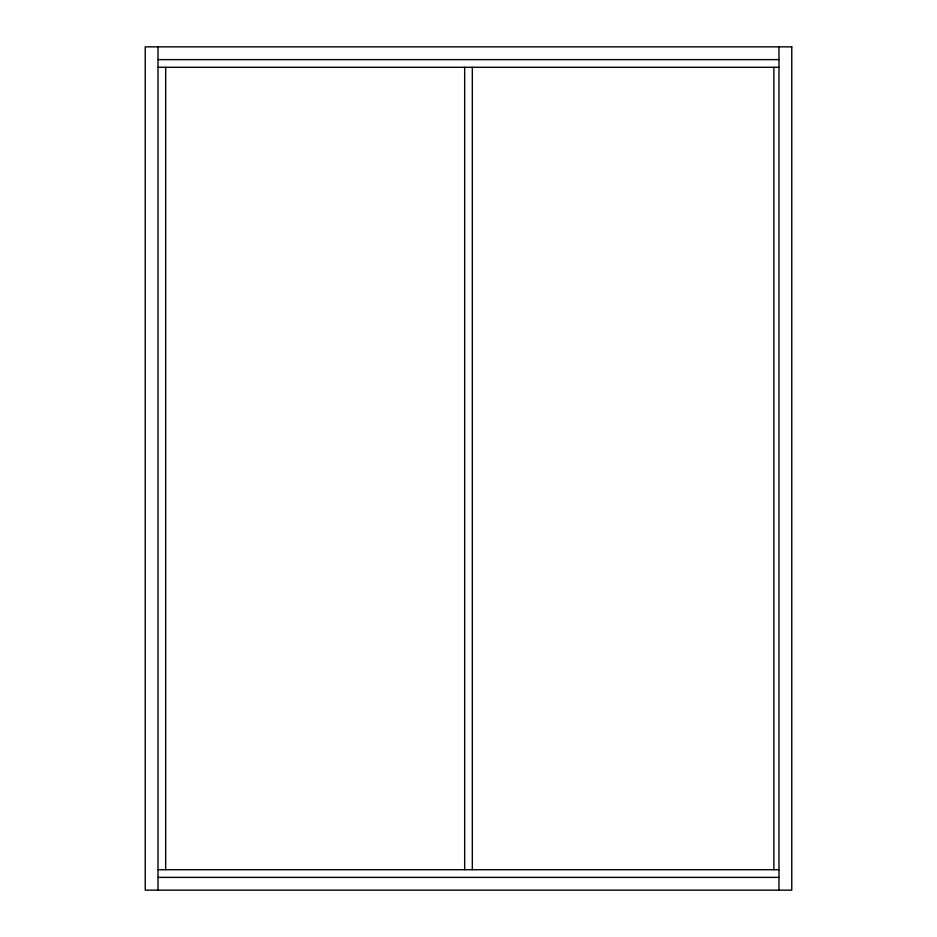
<?xml version="1.0" encoding="UTF-8"?>
<svg xmlns="http://www.w3.org/2000/svg" width="937" height="937" viewBox="0 0 937 937"><rect width="100%" height="100%" fill="white"/><g stroke="black" fill="none" stroke-linecap="round" stroke-linejoin="round"><path stroke-width="1.41" d="M158.013 59.628L778.987 59.628M158.013 67.288L778.987 67.288M158.013 869.712L778.987 869.712M158.013 877.372L778.987 877.372M778.987 46.85L778.987 890.15M773.88 67.288L773.88 869.712M472.33 67.288L472.33 869.712M464.67 67.288L464.67 869.712M165.673 67.288L165.673 869.712M158.013 46.85L158.013 890.15M791.765 46.85L145.235 46.85L145.235 890.15L791.765 890.15L791.765 46.85"/></g></svg>
